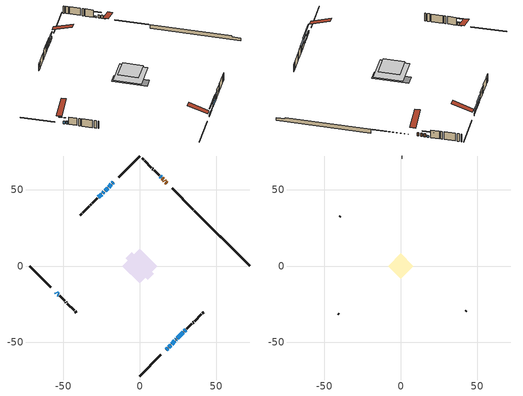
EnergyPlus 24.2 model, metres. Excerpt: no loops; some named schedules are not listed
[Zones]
conditioned space
 floor outside (Floor1 construction): -1.97,0 0,1.97 1.97,0 0,-1.97 z0.58
 floor outside (Floor2 construction): -0.68,0 0,0.68 0.68,0 0,-0.68 z0.58
 floor adiabatic (AdiabaticFloorConstruction): -11.35,0 0,11.35 11.35,0 0,-11.35 z3.02
 floor foundation (Slab1 construction): -9.07,5.14 -5.14,9.07 9.07,-5.14 5.14,-9.07 z-1.8
 wall outside (RimJoist1 construction): 0,-72.03 13.82,-58.21 / -72.03,0 -58.21,-13.82 / 0,72.03 -13.82,58.21 / 35.09,36.94 21.27,50.76 z0.58:0.88
 wall outside (AdiabaticWallConstruction 1): 17.82,54.21 17.15,54.88 / 16.49,55.53 15.91,56.12 / 15.25,56.77 14.64,57.39 z0.58:2.61
 wall outside (AdiabaticWallConstruction): -17.27,54.76 -17.87,54.16 / 23.73,-48.29 24.05,-47.97 z0.58:1.8; 13.98,58.04 13.32,58.71 / 17.27,-54.76 18.23,-53.8 / 18.88,-53.15 20.21,-51.82 z0.58:1.65; -18.52,53.51 -20.34,51.69 z0.58:1.62; -20.99,51.03 -22.75,49.27 z0.58:1.75; 20.87,-51.16 23.08,-48.95 z0.58:1.19; -23.41,48.62 -24.34,47.68 / 24.71,-47.32 28.52,-43.51 / -54.76,-17.27 -54.29,-17.74 / -53.63,-18.4 -53.16,-18.86 z0.58:2.28; 29.17,-42.86 30.18,-41.85 z0.58:1.9; -25,47.03 -27.16,44.87 z0.58:2.21
 wall outside (Wall1 construction): 30.84,-41.19 34.08,-37.95 / -52.51,-19.52 -49.27,-22.76 / -27.81,44.22 -31.05,40.97 / 12.66,59.36 9.42,62.61 z0.58:5.46
 wall outside (Wall2 construction): 34.73,-37.29 35.31,-36.72 / -48.61,-23.42 -48.03,-23.99 / -31.71,40.32 -32.29,39.74 / 8.76,63.26 8.19,63.84 z0.58:5.46
 wall outside (Wall3 construction): 35.97,-36.06 40.32,-31.7 / -47.38,-24.65 -43.02,-29.01 / -32.94,39.09 -37.3,34.73 / 7.53,64.5 3.18,68.85 z0.58:5.46
 wall outside (Wall4 construction): 40.98,-31.05 41.9,-30.12 / -42.36,-29.67 -41.44,-30.59 / -37.96,34.07 -38.88,33.15 / 2.52,69.51 1.59,70.43 z0.58:5.46
 wall foundation (FoundationWall1 construction): 35.75,36.28,-1.8 35.75,36.28,0.58 68.4,3.63,0.58 68.4,3.63,-0.14 72.03,0,-0.14 72.03,0,-1.8
 window (WindowConstruction 11): -17.27,54.76 -17.87,54.16 z0.58:1.8
 window (WindowConstruction 6): 13.98,58.04 13.32,58.71 z0.58:1.65
 window (WindowConstruction 7): -18.52,53.51 -20.34,51.69 z0.58:1.62
 window (WindowConstruction 8): -20.99,51.03 -22.75,49.27 z0.58:1.75
 window (WindowConstruction 9): 17.27,-54.76 18.22,-53.8 z0.58:1.65
 window (WindowConstruction 10): 18.88,-53.15 20.21,-51.82 z0.58:1.65
 window (WindowConstruction 13): 20.87,-51.16 23.08,-48.95 z0.58:1.19
 window (WindowConstruction 12): 23.73,-48.29 24.05,-47.97 z0.58:1.8
 window (WindowConstruction): -23.41,48.62 -24.34,47.68 z0.58:2.28
 window (WindowConstruction 1): 24.71,-47.32 28.52,-43.51 z0.58:2.28
 window (WindowConstruction 2): 29.17,-42.86 30.18,-41.85 z0.58:1.9
 window (WindowConstruction 3): -54.76,-17.27 -54.29,-17.74 z0.58:2.28
 window (WindowConstruction 4): -53.63,-18.4 -53.16,-18.86 z0.58:2.28
 window (WindowConstruction 5): -25,47.03 -27.16,44.87 z0.58:2.2
 door (Door): 17.82,54.21 17.15,54.88 z0.58:2.61
 door (Door 1): 16.49,55.53 15.91,56.12 z0.58:2.61
 door (Door 2): 15.25,56.77 14.64,57.39 z0.58:2.61
 ceiling adiabatic (AdiabaticFloorConstruction): 0,-11.35 11.35,0 0,11.35 -11.35,0 z3.02
attic - vented
 floor to conditioned space (Floor3 construction Reversed): -8.32,0 0,8.32 8.32,0 0,-8.32 z5.46
 wall outside (Wall5 construction): 42.56,-29.47 42.84,-29.19 / -40.78,-31.25 -40.5,-31.53 / -39.54,32.49 -39.82,32.21 / 0.94,71.09 0.66,71.37 z0.58:5.46
 roof outside (Roof1 construction): 16.61,-55.41,5.46 8.51,-47.31,9.28 6.37,-49.44,9.28 14.48,-57.55,5.46; -55.41,-16.61,5.46 -47.31,-8.51,9.28 -49.44,-6.37,9.28 -57.55,-14.48,5.46; -16.61,55.41,5.46 -8.51,47.31,9.28 -6.37,49.44,9.28 -14.48,57.55,5.46; 18.47,53.55,5.46 10.37,45.45,9.28 12.5,43.31,9.28 20.61,51.42,5.46
shading: 11.45,60.57 15.85,56.18 16.14,56.47 11.74,60.87 z4.29; -22.2,49.82 -16.66,55.37 -16.95,55.66 -22.49,50.12 z4.26; -22.9,49.13 -20.85,51.18 -21.14,51.47 -23.19,49.42 z1.95; 18.37,-53.66 17.13,-54.9 17.42,-55.19 18.66,-53.95 z1.85; 20.35,-51.68 18.74,-53.29 19.03,-53.58 20.64,-51.97 z1.85; 26.67,-45.36 17.27,-54.75 17.56,-55.05 26.96,-45.65 z6.27; -26.21,45.82 -21.54,50.48 -21.83,50.78 -26.5,46.11 z4.92; 30.38,-41.65 22.84,-49.18 23.13,-49.48 30.67,-41.94 z4.92; 32.05,-39.98 27.31,-44.72 27.6,-45.01 32.34,-40.27 z4.54; -52.42,-19.61 -56.62,-15.41 -56.91,-15.7 -52.71,-19.9 z4.92; -53.02,-19.01 -53.77,-18.25 -54.06,-18.55 -53.31,-19.3 z2.48; -29.02,43.01 -23.13,48.89 -23.42,49.18 -29.31,43.3 z4.84
[Building]
Building 1: Terrain=Suburbs
[Site:Location]
Toronto City Centre_ON: Latitude {deg}=43.63; Longitude {deg}=-79.39; Time Zone {hr}=-5; Elevation {m}=77; Keep Site Location Information=Yes
[Site:GroundTemperature:Shallow]
5.01852, 3.26908, 3.12898, 3.95918, 7.29196, 10.6092, 13.4851, 15.3069, 15.4617, 13.9799, 11.1774, 7.9619
[Site:WaterMainsTemperature]
Calculation Method=Schedule; Temperature Schedule=mains temperature schedule
[Material] Roughness=Rough; Thermal Absorptance=0.9
Name | Thickness {m} | Conductivity {W/m-K} | Density {kg/m3} | Specific Heat {J/kg-K} | Solar Absorptance | Visible Absorptance
asphalt or fiberglass shingles | 0.00635 | 0.162714 | 1121.4 | 1465.45 | 0.4 | 0.4
ceiling loosefill ins | 0.338667 | 0.0480833 | 16.02 | 1046.75 | 0.7 | 0.7
ceiling stud and cavity | 0.1397 | 0.0981895 | 65.682 | 1177.47 | 0.7 | 0.7
concrete 4.0 in. | 0.1016 | 1.803125 | 2242.8 | 837.4 | 0.7 | 0.7
concrete 8.0 in. | 0.2032 | 1.803125 | 2242.8 | 837.4 | 0.7 | 0.7
door material | 0.04445 | 0.327969 | 512.64 | 1214.23 | 0.7 | 0.7
door material 1 | 0.04445 | 0.053851 | 512.64 | 1214.23 | 0.7 | 0.7
door material 2 | 0.04445 | 0.20624 | 512.64 | 1214.23 | 0.7 | 0.7
exterior vertical ins | 0.098098 | 0.029427 | 32.04 | 1214.23 | 0.7 | 0.7
floor covering | 0.0127 | 0.0433444 | 54.468 | 1339.84 | 0.6 | 0.6
floor rigid ins | 0.155448 | 0.029427 | 32.04 | 1214.23 | 0.7 | 0.7
floor rigid ins 1 | 0.051816 | 0.029427 | 32.04 | 1214.23 | 0.7 | 0.7
floor rigid ins 2; wall rigid ins | 0.512978 | 0.029427 | 32.04 | 1214.23 | 0.7 | 0.7
floor stud and cavity | 0.1397 | 0.366969 | 92.3553 | 1139.71 | 0.7 | 0.7
floor stud and cavity 1 | 0.1397 | 0.851289 | 92.3553 | 1139.71 | 0.7 | 0.7
floor stud and cavity 2 | 0.1397 | 1.75129 | 37.0049 | 1207.88 | 0.7 | 0.7
furniture material conditioned space 1 | 0.1524 | 0.115458 | 640.8 | 1214.23 | 0.6 | 0.6
gypsum board | 0.0127 | 0.160291 | 801 | 837.4 | 0.6 | 0.6
gypsum board 1 | 0.0127 | 0.160291 | 801 | 837.4 | 0.7 | 0.7
osb sheathing 0.5 in. | 0.0127 | 0.115458 | 512.64 | 1214.23 | 0.7 | 0.7
osb sheathing 0.75 in. | 0.01905 | 0.115458 | 512.64 | 1214.23 | 0.7 | 0.7
osb sheathing 2.0 in. | 0.0508 | 0.115458 | 512.64 | 1214.23 | 0.7 | 0.7
rim joist rigid ins | 0.103632 | 0.029427 | 32.04 | 1214.23 | 0.7 | 0.7
rim joist stud and cavity | 0.0508 | 0.0504741 | 125.044 | 1163.47 | 0.6 | 0.6
wall stud and cavity | 0.1397 | 0.0817921 | 139.0536 | 1170.24 | 0.7 | 0.7
wall stud and cavity 1 | 0.1397 | 0.0904657 | 139.0536 | 1170.24 | 0.7 | 0.7
wall stud and cavity 2 | 0.1397 | 0.0949025 | 139.0536 | 1170.24 | 0.7 | 0.7
wall stud and cavity 3 | 0.1397 | 0.107505 | 139.0536 | 1170.24 | 0.7 | 0.7
wall stud and cavity 4 | 0.0889 | 6.1454 | 50.32683 | 1063.81 | 0.6 | 0.6
wall stud and cavity 5 | 0.0889 | 0.380278 | 52.3479 | 1209.89 | 0.7 | 0.7
wall stud and cavity 6 | 0.0889 | 0.391764 | 83.0341 | 1211.67 | 0.7 | 0.7
wood siding | 0.0254 | 0.102417 | 544.68 | 1172.36 | 0.4 | 0.4
wood siding 1 | 0.00254 | 0.102417 | 544.68 | 1172.36 | 0.4 | 0.4
wood siding 2; wood siding 3; wood siding 4 | 0.0254 | 0.102417 | 544.68 | 1172.36 | 0.7 | 0.7
[WindowMaterial:SimpleGlazingSystem]
Name | U-Factor {W/m2-K} | Solar Heat Gain Coefficient
WindowMaterial | 2.40236 | 0.64
WindowMaterial 1 | 2.041241 | 0.66
WindowMaterial 10 | 2.98152 | 0.6
WindowMaterial 11 | 2.53579 | 0.45
WindowMaterial 2 | 2.41712 | 0.63
WindowMaterial 3 | 2.58292 | 0.52
WindowMaterial 4 | 2.35183 | 0.66
WindowMaterial 5 | 2.44381 | 0.49
WindowMaterial 6 | 2.464252 | 0.59
WindowMaterial 7 | 2.5074 | 0.56
WindowMaterial 8 | 2.35978 | 0.53
WindowMaterial 9 | 2.94007 | 0.65
[Construction]
AdiabaticFloorConstruction: floor stud and cavity 2, floor rigid ins 2, osb sheathing 0.75 in., floor covering
AdiabaticWallConstruction: wood siding 3, wall rigid ins, wall stud and cavity 5, gypsum board
AdiabaticWallConstruction 1: wood siding 4, wall rigid ins, wall stud and cavity 5, gypsum board
Door: door material
Door 1: door material 1
Door 2: door material 2
Floor1 construction: floor stud and cavity, floor rigid ins, osb sheathing 0.75 in., floor covering
Floor2 construction: floor stud and cavity 1, floor rigid ins 1, osb sheathing 0.75 in., floor covering
Floor3 construction Reversed: gypsum board, ceiling stud and cavity, ceiling loosefill ins
FoundationWall1 construction: concrete 8.0 in., gypsum board 1
furniture construction conditioned space 1: furniture material conditioned space 1
PartitionWallConstruction: gypsum board, wall stud and cavity 6, gypsum board
RimJoist1 construction: wood siding 2, rim joist rigid ins, osb sheathing 2.0 in., rim joist stud and cavity
Roof1 construction: asphalt or fiberglass shingles
Slab1 construction: concrete 4.0 in.
Wall1 construction: wood siding, osb sheathing 0.5 in., wall stud and cavity, gypsum board
Wall2 construction: wood siding, osb sheathing 0.5 in., wall stud and cavity 1, gypsum board
Wall3 construction: wood siding, osb sheathing 0.5 in., wall stud and cavity 2, gypsum board
Wall4 construction: wood siding, osb sheathing 0.5 in., wall stud and cavity 3, gypsum board
Wall5 construction: wood siding 1, wall stud and cavity 4
WindowConstruction: WindowMaterial
WindowConstruction 1: WindowMaterial 1
WindowConstruction 10; WindowConstruction 6: WindowMaterial 5
WindowConstruction 11: WindowMaterial 9
WindowConstruction 12: WindowMaterial 10
WindowConstruction 13: WindowMaterial 11
WindowConstruction 2: WindowMaterial 2
WindowConstruction 3; WindowConstruction 4: WindowMaterial 3
WindowConstruction 5: WindowMaterial 4
WindowConstruction 7: WindowMaterial 6
WindowConstruction 8: WindowMaterial 7
WindowConstruction 9: WindowMaterial 8
[Zone] Multiplier=1; Part of Total Floor Area=Yes
Name | Volume {m3}
attic - vented | 85.9432
conditioned space | 947.1
[Space]
Name | Zone | Volume {m3}
attic - vented 1 | attic - vented | 85.9432
conditioned space 1 | conditioned space | 947.1
[ZoneInfiltration:EffectiveLeakageArea]
infil attic - vented 1: Zone or Space=attic - vented 1; Schedule=Always On Discrete; Effective Air Leakage Area {cm2}=5833.26; Stack Coefficient=0.00060486; Wind Coefficient=1.66168e-05
[ZoneMixing]
whole house fan mix: Zone or Space=attic - vented; Schedule=Always On Continuous; Design Flow Rate Calculation Method=Flow/Zone; Design Flow Rate {m3/s}=0; Source Zone or Space=conditioned space
[SurfaceProperty:ExposedFoundationPerimeter]
Slab1: Exposed Perimeter Calculation Method=TotalExposedPerimeter; Total Exposed Perimeter {m}=51.309
[InternalMass] Zone or ZoneList=conditioned space; Space or SpaceList=conditioned space 1
Name | Construction | Surface Area {m2}
furniture mass conditioned space 1 | furniture construction conditioned space 1 | 151.248
partition wall mass | PartitionWallConstruction | 378.12
[Lights]
interior lighting: Zone or ZoneList or Space or SpaceList=conditioned space 1; Schedule=interior lighting schedule; Design Level Calculation Method=LightingLevel; Lighting Level {W}=343.2; Return Air Fraction=0; Fraction Radiant=0.6; Fraction Visible=0.2; Fraction Replaceable=1
[People]
occupants: Zone or ZoneList or Space or SpaceList=conditioned space 1; Number of People Schedule=occupants schedule; Number of People Calculation Method=People; Number of People=3; Fraction Radiant=0.314171; Sensible Heat Fraction=0.56303; Activity Level Schedule=occupants activity schedule; Carbon Dioxide Generation Rate {m3/s-W}=0; Enable ASHRAE 55 Comfort Warnings=No; Mean Radiant Temperature Calculation Type=EnclosureAveraged
[ElectricEquipment] Zone or ZoneList or Space or SpaceList=conditioned space 1; Design Level Calculation Method=EquipmentLevel
Name | Schedule | Design Level {W} | Fraction Latent | Fraction Radiant | Fraction Lost
clothes dryer | clothes dryer schedule | 140.772 | 0.015 | 0.081 | 0.85
clothes washer | clothes washer schedule | 32.1985 | 0.03 | 0.162 | 0.7
cooking range | cooking range schedule | 215.147 | 0.08 | 0.432 | 0.2
dishwasher | dishwasher schedule | 66.8632 | 0.3 | 0.18 | 0.4
fridge | fridge schedule | 72.9452 | 0 | 0.6 | 0
mech vent bath fan 0 | mech vent bath fan 0 schedule | 50.2 | 0 | 0 | 1
mech vent house fan | mech vent house fan schedule | 0 | 0 | 0 | 1
mech vent house fan cfis | mech vent house fan cfis schedule | 0 | 0 | 0 | 0
mech vent range fan 0 | mech vent range fan 0 schedule | 57 | 0 | 0 | 1
misc plug loads | misc plug loads schedule | 494.7 | 0.045 | 0.513 | 0.1
whole house fan | Always On Discrete | 0 | 0 | 0 | 1
[OtherEquipment] Zone or ZoneList or Space or SpaceList=conditioned space 1; Design Level Calculation Method=EquipmentLevel
Name | Fuel Type | Schedule | Design Level {W} | Fraction Latent | Fraction Radiant | Fraction Lost
clothes dryer 1 | Electricity | clothes dryer schedule | 0 | 0.015 | 0.081 | 0.85
cooking range 1 | Electricity | cooking range schedule | 0 | 0.08 | 0.432 | 0.2
general water use latent | None | general water use schedule | 62.594 | 1 | 0 | 0
general water use sensible | None | general water use schedule | -61.6891 | 0 | 0.6 | 0
mech vent house fan latent load | None | Always On Discrete | 0 | 1 | 0 | 0
mech vent house fan sensible load | None | Always On Discrete | 0 | 0 | 0 | 0
water heater energy adjustment1 | Electricity | Always On Discrete | 0.01 | 0 | 0 | 1
[ZoneInfiltration:DesignFlowRate] Zone or ZoneList or Space or SpaceList=conditioned space 1; Schedule=Always On Discrete; Design Flow Rate Calculation Method=Flow/Zone; Design Flow Rate {m3/s}=0
infil flow; natural vent flow; whole house fan flow
[Foundation:Kiva]
Foundation Kiva 1: Initial Indoor Air Temperature {C}=18; Wall Height Above Grade {m}=0.580004; Wall Depth Below Slab {m}=0.2032; Custom Block Material Name 1=exterior vertical ins; Custom Block Depth 1 {m}=2.38; Custom Block X Position 1 {m}=0.2159; Custom Block Z Position 1 {m}=0
[Foundation:Kiva:Settings]
Soil Conductivity {W/m-K}=0.849921; Soil Density {kg/m3}=1842.3; Soil Specific Heat {J/kg-K}=418.7; Ground Solar Absorptivity=0.9; Ground Thermal Absorptivity=0.9; Ground Surface Roughness {m}=0.03; Far-Field Width {m}=40; Deep-Ground Boundary Condition=ZeroFlux; Deep-Ground Depth {m}=40; Minimum Cell Dimension {m}=0.2; Maximum Cell Growth Coefficient=3; Simulation Timestep=Timestep
[Exterior:Lights]
exterior lighting: Schedule=exterior lighting schedule; Design Level {W}=75.6
[Schedule:Constant]
Name | Hourly Value
Always On Continuous; mech vent house fan schedule; mech vent house fan cfis schedule; Always On Discrete | 1
occupants activity schedule | 117.228
fridge schedule | 0
[Schedule:Week:Daily]
interior lighting schedule Week Rule - Jan1-Jan27: interior lighting schedule day, interior lighting schedule day, interior lighting schedule day, interior lighting schedule day, interior lighting schedule day, interior lighting schedule day, interior lighting schedule day, interior lighting schedule default day, interior lighting schedule default day, interior lighting schedule default day, interior lighting schedule default day, interior lighting schedule default day
interior lighting schedule Week Rule - Jan28-Feb3: interior lighting schedule day, interior lighting schedule day, interior lighting schedule day, interior lighting schedule day, interior lighting schedule day 1, interior lighting schedule day 1, interior lighting schedule day 1, interior lighting schedule default day, interior lighting schedule default day, interior lighting schedule default day, interior lighting schedule default day, interior lighting schedule default day
interior lighting schedule Week Rule - Feb4-Feb24: interior lighting schedule day 1, interior lighting schedule day 1, interior lighting schedule day 1, interior lighting schedule day 1, interior lighting schedule day 1, interior lighting schedule day 1, interior lighting schedule day 1, interior lighting schedule default day, interior lighting schedule default day, interior lighting schedule default day, interior lighting schedule default day, interior lighting schedule default day
interior lighting schedule Week Rule - Feb25-Mar3: interior lighting schedule day 1, interior lighting schedule day 1, interior lighting schedule day 1, interior lighting schedule day 1, interior lighting schedule day 2, interior lighting schedule day 2, interior lighting schedule day 2, interior lighting schedule default day, interior lighting schedule default day, interior lighting schedule default day, interior lighting schedule default day, interior lighting schedule default day
interior lighting schedule Week Rule - Mar4-Mar31: interior lighting schedule day 2, interior lighting schedule day 2, interior lighting schedule day 2, interior lighting schedule day 2, interior lighting schedule day 2, interior lighting schedule day 2, interior lighting schedule day 2, interior lighting schedule default day, interior lighting schedule default day, interior lighting schedule default day, interior lighting schedule default day, interior lighting schedule default day
interior lighting schedule Week Rule - Apr1-Apr28: interior lighting schedule day 3, interior lighting schedule day 3, interior lighting schedule day 3, interior lighting schedule day 3, interior lighting schedule day 3, interior lighting schedule day 3, interior lighting schedule day 3, interior lighting schedule default day, interior lighting schedule default day, interior lighting schedule default day, interior lighting schedule default day, interior lighting schedule default day
interior lighting schedule Week Rule - Apr29-May5: interior lighting schedule day 3, interior lighting schedule day 3, interior lighting schedule day 4, interior lighting schedule day 4, interior lighting schedule day 4, interior lighting schedule day 4, interior lighting schedule day 4, interior lighting schedule default day, interior lighting schedule default day, interior lighting schedule default day, interior lighting schedule default day, interior lighting schedule default day
interior lighting schedule Week Rule - May6-May26: interior lighting schedule day 4, interior lighting schedule day 4, interior lighting schedule day 4, interior lighting schedule day 4, interior lighting schedule day 4, interior lighting schedule day 4, interior lighting schedule day 4, interior lighting schedule default day, interior lighting schedule default day, interior lighting schedule default day, interior lighting schedule default day, interior lighting schedule default day
interior lighting schedule Week Rule - May27-Jun2: interior lighting schedule day 4, interior lighting schedule day 4, interior lighting schedule day 4, interior lighting schedule day 4, interior lighting schedule day 4, interior lighting schedule day 5, interior lighting schedule day 5, interior lighting schedule default day, interior lighting schedule default day, interior lighting schedule default day, interior lighting schedule default day, interior lighting schedule default day
interior lighting schedule Week Rule - Jun3-Jun30: interior lighting schedule day 5, interior lighting schedule day 5, interior lighting schedule day 5, interior lighting schedule day 5, interior lighting schedule day 5, interior lighting schedule day 5, interior lighting schedule day 5, interior lighting schedule default day, interior lighting schedule default day, interior lighting schedule default day, interior lighting schedule default day, interior lighting schedule default day
interior lighting schedule Week Rule - Jul1-Jul28: interior lighting schedule day 6, interior lighting schedule day 6, interior lighting schedule day 6, interior lighting schedule day 6, interior lighting schedule day 6, interior lighting schedule day 6, interior lighting schedule day 6, interior lighting schedule default day, interior lighting schedule default day, interior lighting schedule default day, interior lighting schedule default day, interior lighting schedule default day
interior lighting schedule Week Rule - Jul29-Aug4: interior lighting schedule day 6, interior lighting schedule day 6, interior lighting schedule day 6, interior lighting schedule day 7, interior lighting schedule day 7, interior lighting schedule day 7, interior lighting schedule day 7, interior lighting schedule default day, interior lighting schedule default day, interior lighting schedule default day, interior lighting schedule default day, interior lighting schedule default day
interior lighting schedule Week Rule - Aug5-Aug25: interior lighting schedule day 7, interior lighting schedule day 7, interior lighting schedule day 7, interior lighting schedule day 7, interior lighting schedule day 7, interior lighting schedule day 7, interior lighting schedule day 7, interior lighting schedule default day, interior lighting schedule default day, interior lighting schedule default day, interior lighting schedule default day, interior lighting schedule default day
interior lighting schedule Week Rule - Aug26-Sep1: interior lighting schedule day 7, interior lighting schedule day 7, interior lighting schedule day 7, interior lighting schedule day 7, interior lighting schedule day 7, interior lighting schedule day 7, interior lighting schedule day 8, interior lighting schedule default day, interior lighting schedule default day, interior lighting schedule default day, interior lighting schedule default day, interior lighting schedule default day
interior lighting schedule Week Rule - Sep2-Sep29: interior lighting schedule day 8, interior lighting schedule day 8, interior lighting schedule day 8, interior lighting schedule day 8, interior lighting schedule day 8, interior lighting schedule day 8, interior lighting schedule day 8, interior lighting schedule default day, interior lighting schedule default day, interior lighting schedule default day, interior lighting schedule default day, interior lighting schedule default day
interior lighting schedule Week Rule - Sep30-Oct6: interior lighting schedule day 8, interior lighting schedule day 9, interior lighting schedule day 9, interior lighting schedule day 9, interior lighting schedule day 9, interior lighting schedule day 9, interior lighting schedule day 9, interior lighting schedule default day, interior lighting schedule default day, interior lighting schedule default day, interior lighting schedule default day, interior lighting schedule default day
interior lighting schedule Week Rule - Oct7-Oct27: interior lighting schedule day 9, interior lighting schedule day 9, interior lighting schedule day 9, interior lighting schedule day 9, interior lighting schedule day 9, interior lighting schedule day 9, interior lighting schedule day 9, interior lighting schedule default day, interior lighting schedule default day, interior lighting schedule default day, interior lighting schedule default day, interior lighting schedule default day
interior lighting schedule Week Rule - Oct28-Nov3: interior lighting schedule day 9, interior lighting schedule day 9, interior lighting schedule day 9, interior lighting schedule day 9, interior lighting schedule day 10, interior lighting schedule day 10, interior lighting schedule day 10, interior lighting schedule default day, interior lighting schedule default day, interior lighting schedule default day, interior lighting schedule default day, interior lighting schedule default day
interior lighting schedule Week Rule - Nov4-Nov24: interior lighting schedule day 10, interior lighting schedule day 10, interior lighting schedule day 10, interior lighting schedule day 10, interior lighting schedule day 10, interior lighting schedule day 10, interior lighting schedule day 10, interior lighting schedule default day, interior lighting schedule default day, interior lighting schedule default day, interior lighting schedule default day, interior lighting schedule default day
interior lighting schedule Week Rule - Nov25-Dec1: interior lighting schedule day 10, interior lighting schedule day 10, interior lighting schedule day 10, interior lighting schedule day 10, interior lighting schedule day 10, interior lighting schedule day 10, interior lighting schedule day 11, interior lighting schedule default day, interior lighting schedule default day, interior lighting schedule default day, interior lighting schedule default day, interior lighting schedule default day
interior lighting schedule Week Rule - Dec2-Dec31: interior lighting schedule day 11, interior lighting schedule day 11, interior lighting schedule day 11, interior lighting schedule day 11, interior lighting schedule day 11, interior lighting schedule day 11, interior lighting schedule day 11, interior lighting schedule default day, interior lighting schedule default day, interior lighting schedule default day, interior lighting schedule default day, interior lighting schedule default day
occupants schedule Week Rule - Jan1-Dec31: occupants schedule day, occupants schedule day, occupants schedule day, occupants schedule day, occupants schedule day, occupants schedule day, occupants schedule day, occupants schedule default day, occupants schedule default day, occupants schedule default day, occupants schedule default day, occupants schedule default day
clothes dryer schedule Week Rule - Jan1-Dec31: clothes dryer schedule day, clothes dryer schedule day, clothes dryer schedule day, clothes dryer schedule day, clothes dryer schedule day, clothes dryer schedule day, clothes dryer schedule day, clothes dryer schedule default day, clothes dryer schedule default day, clothes dryer schedule default day, clothes dryer schedule default day, clothes dryer schedule default day
clothes washer schedule Week Rule - Jan1-Dec31: clothes washer schedule day, clothes washer schedule day, clothes washer schedule day, clothes washer schedule day, clothes washer schedule day, clothes washer schedule day, clothes washer schedule day, clothes washer schedule default day, clothes washer schedule default day, clothes washer schedule default day, clothes washer schedule default day, clothes washer schedule default day
cooking range schedule Week Rule - Jan1-Dec31: cooking range schedule day, cooking range schedule day, cooking range schedule day, cooking range schedule day, cooking range schedule day, cooking range schedule day, cooking range schedule day, cooking range schedule default day, cooking range schedule default day, cooking range schedule default day, cooking range schedule default day, cooking range schedule default day
dishwasher schedule Week Rule - Jan1-Dec31: dishwasher schedule day, dishwasher schedule day, dishwasher schedule day, dishwasher schedule day, dishwasher schedule day, dishwasher schedule day, dishwasher schedule day, dishwasher schedule default day, dishwasher schedule default day, dishwasher schedule default day, dishwasher schedule default day, dishwasher schedule default day
mech vent bath fan 0 schedule Week Rule - Jan1-Dec31: mech vent bath fan 0 schedule day, mech vent bath fan 0 schedule day, mech vent bath fan 0 schedule day, mech vent bath fan 0 schedule day, mech vent bath fan 0 schedule day, mech vent bath fan 0 schedule day, mech vent bath fan 0 schedule day, mech vent bath fan 0 schedule default day, mech vent bath fan 0 schedule default day, mech vent bath fan 0 schedule default day, mech vent bath fan 0 schedule default day, mech vent bath fan 0 schedule default day
mech vent range fan 0 schedule Week Rule - Jan1-Dec31: mech vent range fan 0 schedule day, mech vent range fan 0 schedule day, mech vent range fan 0 schedule day, mech vent range fan 0 schedule day, mech vent range fan 0 schedule day, mech vent range fan 0 schedule day, mech vent range fan 0 schedule day, mech vent range fan 0 schedule default day, mech vent range fan 0 schedule default day, mech vent range fan 0 schedule default day, mech vent range fan 0 schedule default day, mech vent range fan 0 schedule default day
misc plug loads schedule Week Rule - Jan1-Dec31: misc plug loads schedule day, misc plug loads schedule day, misc plug loads schedule day, misc plug loads schedule day, misc plug loads schedule day, misc plug loads schedule day, misc plug loads schedule day, misc plug loads schedule default day, misc plug loads schedule default day, misc plug loads schedule default day, misc plug loads schedule default day, misc plug loads schedule default day
general water use schedule Week Rule - Jan1-Dec31: general water use schedule day, general water use schedule day, general water use schedule day, general water use schedule day, general water use schedule day, general water use schedule day, general water use schedule day, general water use schedule default day, general water use schedule default day, general water use schedule default day, general water use schedule default day, general water use schedule default day
exterior lighting schedule Week Rule - Jan1-Jan27: exterior lighting schedule day, exterior lighting schedule day, exterior lighting schedule day, exterior lighting schedule day, exterior lighting schedule day, exterior lighting schedule day, exterior lighting schedule day, exterior lighting schedule default day, exterior lighting schedule default day, exterior lighting schedule default day, exterior lighting schedule default day, exterior lighting schedule default day
exterior lighting schedule Week Rule - Jan28-Feb3: exterior lighting schedule day, exterior lighting schedule day, exterior lighting schedule day, exterior lighting schedule day, exterior lighting schedule day 1, exterior lighting schedule day 1, exterior lighting schedule day 1, exterior lighting schedule default day, exterior lighting schedule default day, exterior lighting schedule default day, exterior lighting schedule default day, exterior lighting schedule default day
exterior lighting schedule Week Rule - Feb4-Feb24: exterior lighting schedule day 1, exterior lighting schedule day 1, exterior lighting schedule day 1, exterior lighting schedule day 1, exterior lighting schedule day 1, exterior lighting schedule day 1, exterior lighting schedule day 1, exterior lighting schedule default day, exterior lighting schedule default day, exterior lighting schedule default day, exterior lighting schedule default day, exterior lighting schedule default day
exterior lighting schedule Week Rule - Feb25-Mar3: exterior lighting schedule day 1, exterior lighting schedule day 1, exterior lighting schedule day 1, exterior lighting schedule day 1, exterior lighting schedule day 2, exterior lighting schedule day 2, exterior lighting schedule day 2, exterior lighting schedule default day, exterior lighting schedule default day, exterior lighting schedule default day, exterior lighting schedule default day, exterior lighting schedule default day
exterior lighting schedule Week Rule - Mar4-Mar31: exterior lighting schedule day 2, exterior lighting schedule day 2, exterior lighting schedule day 2, exterior lighting schedule day 2, exterior lighting schedule day 2, exterior lighting schedule day 2, exterior lighting schedule day 2, exterior lighting schedule default day, exterior lighting schedule default day, exterior lighting schedule default day, exterior lighting schedule default day, exterior lighting schedule default day
exterior lighting schedule Week Rule - Apr1-Apr28: exterior lighting schedule day 3, exterior lighting schedule day 3, exterior lighting schedule day 3, exterior lighting schedule day 3, exterior lighting schedule day 3, exterior lighting schedule day 3, exterior lighting schedule day 3, exterior lighting schedule default day, exterior lighting schedule default day, exterior lighting schedule default day, exterior lighting schedule default day, exterior lighting schedule default day
exterior lighting schedule Week Rule - Apr29-May5: exterior lighting schedule day 3, exterior lighting schedule day 3, exterior lighting schedule day 4, exterior lighting schedule day 4, exterior lighting schedule day 4, exterior lighting schedule day 4, exterior lighting schedule day 4, exterior lighting schedule default day, exterior lighting schedule default day, exterior lighting schedule default day, exterior lighting schedule default day, exterior lighting schedule default day
exterior lighting schedule Week Rule - May6-May26: exterior lighting schedule day 4, exterior lighting schedule day 4, exterior lighting schedule day 4, exterior lighting schedule day 4, exterior lighting schedule day 4, exterior lighting schedule day 4, exterior lighting schedule day 4, exterior lighting schedule default day, exterior lighting schedule default day, exterior lighting schedule default day, exterior lighting schedule default day, exterior lighting schedule default day
exterior lighting schedule Week Rule - May27-Jun2: exterior lighting schedule day 4, exterior lighting schedule day 4, exterior lighting schedule day 4, exterior lighting schedule day 4, exterior lighting schedule day 4, exterior lighting schedule day 5, exterior lighting schedule day 5, exterior lighting schedule default day, exterior lighting schedule default day, exterior lighting schedule default day, exterior lighting schedule default day, exterior lighting schedule default day
exterior lighting schedule Week Rule - Jun3-Jun30: exterior lighting schedule day 5, exterior lighting schedule day 5, exterior lighting schedule day 5, exterior lighting schedule day 5, exterior lighting schedule day 5, exterior lighting schedule day 5, exterior lighting schedule day 5, exterior lighting schedule default day, exterior lighting schedule default day, exterior lighting schedule default day, exterior lighting schedule default day, exterior lighting schedule default day
exterior lighting schedule Week Rule - Jul1-Jul28: exterior lighting schedule day 6, exterior lighting schedule day 6, exterior lighting schedule day 6, exterior lighting schedule day 6, exterior lighting schedule day 6, exterior lighting schedule day 6, exterior lighting schedule day 6, exterior lighting schedule default day, exterior lighting schedule default day, exterior lighting schedule default day, exterior lighting schedule default day, exterior lighting schedule default day
exterior lighting schedule Week Rule - Jul29-Aug4: exterior lighting schedule day 6, exterior lighting schedule day 6, exterior lighting schedule day 6, exterior lighting schedule day 7, exterior lighting schedule day 7, exterior lighting schedule day 7, exterior lighting schedule day 7, exterior lighting schedule default day, exterior lighting schedule default day, exterior lighting schedule default day, exterior lighting schedule default day, exterior lighting schedule default day
exterior lighting schedule Week Rule - Aug5-Aug25: exterior lighting schedule day 7, exterior lighting schedule day 7, exterior lighting schedule day 7, exterior lighting schedule day 7, exterior lighting schedule day 7, exterior lighting schedule day 7, exterior lighting schedule day 7, exterior lighting schedule default day, exterior lighting schedule default day, exterior lighting schedule default day, exterior lighting schedule default day, exterior lighting schedule default day
[Schedule:Year]
interior lighting schedule: interior lighting schedule Week Rule - Jan1-Jan27, 1, 1, 1, 27, interior lighting schedule Week Rule - Jan28-Feb3, 1, 28, 2, 3, interior lighting schedule Week Rule - Feb4-Feb24, 2, 4, 2, 24, interior lighting schedule Week Rule - Feb25-Mar3, 2, 25, 3, 3, interior lighting schedule Week Rule - Mar4-Mar31, 3, 4, 3, 31, interior lighting schedule Week Rule - Apr1-Apr28, 4, 1, 4, 28, interior lighting schedule Week Rule - Apr29-May5, 4, 29, 5, 5, interior lighting schedule Week Rule - May6-May26, 5, 6, 5, 26, interior lighting schedule Week Rule - May27-Jun2, 5, 27, 6, 2, interior lighting schedule Week Rule - Jun3-Jun30, 6, 3, 6, 30, interior lighting schedule Week Rule - Jul1-Jul28, 7, 1, 7, 28, interior lighting schedule Week Rule - Jul29-Aug4, 7, 29, 8, 4, interior lighting schedule Week Rule - Aug5-Aug25, 8, 5, 8, 25, interior lighting schedule Week Rule - Aug26-Sep1, 8, 26, 9, 1, interior lighting schedule Week Rule - Sep2-Sep29, 9, 2, 9, 29, interior lighting schedule Week Rule - Sep30-Oct6, 9, 30, 10, 6, interior lighting schedule Week Rule - Oct7-Oct27, 10, 7, 10, 27, interior lighting schedule Week Rule - Oct28-Nov3, 10, 28, 11, 3, interior lighting schedule Week Rule - Nov4-Nov24, 11, 4, 11, 24, interior lighting schedule Week Rule - Nov25-Dec1, 11, 25, 12, 1, interior lighting schedule Week Rule - Dec2-Dec31, 12, 2, 12, 31
occupants schedule: occupants schedule Week Rule - Jan1-Dec31, 1, 1, 12, 31
clothes dryer schedule: clothes dryer schedule Week Rule - Jan1-Dec31, 1, 1, 12, 31
clothes washer schedule: clothes washer schedule Week Rule - Jan1-Dec31, 1, 1, 12, 31
cooking range schedule: cooking range schedule Week Rule - Jan1-Dec31, 1, 1, 12, 31
dishwasher schedule: dishwasher schedule Week Rule - Jan1-Dec31, 1, 1, 12, 31
mech vent bath fan 0 schedule: mech vent bath fan 0 schedule Week Rule - Jan1-Dec31, 1, 1, 12, 31
mech vent range fan 0 schedule: mech vent range fan 0 schedule Week Rule - Jan1-Dec31, 1, 1, 12, 31
misc plug loads schedule: misc plug loads schedule Week Rule - Jan1-Dec31, 1, 1, 12, 31
general water use schedule: general water use schedule Week Rule - Jan1-Dec31, 1, 1, 12, 31
exterior lighting schedule: exterior lighting schedule Week Rule - Jan1-Jan27, 1, 1, 1, 27, exterior lighting schedule Week Rule - Jan28-Feb3, 1, 28, 2, 3, exterior lighting schedule Week Rule - Feb4-Feb24, 2, 4, 2, 24, exterior lighting schedule Week Rule - Feb25-Mar3, 2, 25, 3, 3, exterior lighting schedule Week Rule - Mar4-Mar31, 3, 4, 3, 31, exterior lighting schedule Week Rule - Apr1-Apr28, 4, 1, 4, 28, exterior lighting schedule Week Rule - Apr29-May5, 4, 29, 5, 5, exterior lighting schedule Week Rule - May6-May26, 5, 6, 5, 26, exterior lighting schedule Week Rule - May27-Jun2, 5, 27, 6, 2, exterior lighting schedule Week Rule - Jun3-Jun30, 6, 3, 6, 30, exterior lighting schedule Week Rule - Jul1-Jul28, 7, 1, 7, 28, exterior lighting schedule Week Rule - Jul29-Aug4, 7, 29, 8, 4, exterior lighting schedule Week Rule - Aug5-Aug25, 8, 5, 8, 25, exterior lighting schedule Week Rule - Aug26-Sep1, 8, 26, 9, 1, exterior lighting schedule Week Rule - Sep2-Sep29, 9, 2, 9, 29, exterior lighting schedule Week Rule - Sep30-Oct6, 9, 30, 10, 6, exterior lighting schedule Week Rule - Oct7-Oct27, 10, 7, 10, 27, exterior lighting schedule Week Rule - Oct28-Nov3, 10, 28, 11, 3, exterior lighting schedule Week Rule - Nov4-Nov24, 11, 4, 11, 24, exterior lighting schedule Week Rule - Nov25-Dec1, 11, 25, 12, 1, exterior lighting schedule Week Rule - Dec2-Dec31, 12, 2, 12, 31
[Schedule:Compact]
mains temperature schedule: Through: 01/01, For: AllDays, Until: 24:00, 8.80333, Through: 01/02, For: AllDays, Until: 24:00, 8.74333, Through: 01/03, For: AllDays, Until: 24:00, 8.68389, Through: 01/04, For: AllDays, Until: 24:00, 8.62611, Through: 01/05, For: AllDays, Until: 24:00, 8.56944, Through: 01/06, For: AllDays, Until: 24:00, 8.51389, Through: 01/07, For: AllDays, Until: 24:00, 8.45944, Through: 01/08, For: AllDays, Until: 24:00, 8.40611, Through: 01/09, For: AllDays, Until: 24:00, 8.35389, Through: 01/10, For: AllDays, Until: 24:00, 8.30278, Through: 01/11, For: AllDays, Until: 24:00, 8.25333, Through: 01/12, For: AllDays, Until: 24:00, 8.205, Through: 01/13, For: AllDays, Until: 24:00, 8.15778, Through: 01/14, For: AllDays, Until: 24:00, 8.11222, Through: 01/15, For: AllDays, Until: 24:00, 8.06778, Through: 01/16, For: AllDays, Until: 24:00, 8.02444, Through: 01/17, For: AllDays, Until: 24:00, 7.98222, Through: 01/18, For: AllDays, Until: 24:00, 7.94167, Through: 01/19, For: AllDays, Until: 24:00, 7.90222, Through: 01/20, For: AllDays, Until: 24:00, 7.86444, Through: 01/21, For: AllDays, Until: 24:00, 7.82778, Through: 01/22, For: AllDays, Until: 24:00, 7.79278, Through: 01/23, For: AllDays, Until: 24:00, 7.75889, Through: 01/24, For: AllDays, Until: 24:00, 7.72667, Through: 01/25, For: AllDays, Until: 24:00, 7.69556, Through: 01/26, For: AllDays, Until: 24:00, 7.66611, Through: 01/27, For: AllDays, Until: 24:00, 7.63778, Through: 01/28, For: AllDays, Until: 24:00, 7.61111, Through: 01/29, For: AllDays, Until: 24:00, 7.58556, Through: 01/30, For: AllDays, Until: 24:00, 7.56167, Through: 01/31, For: AllDays, Until: 24:00, 7.53944, Through: 02/01, For: AllDays, Until: 24:00, 7.51833, Through: 02/02, For: AllDays, Until: 24:00, 7.49889, Through: 02/03, For: AllDays, Until: 24:00, 7.48111, Through: 02/04, For: AllDays, Until: 24:00, 7.46444, Through: 02/05, For: AllDays, Until: 24:00, 7.44944, Through: 02/06, For: AllDays, Until: 24:00, 7.43556, Through: 02/07, For: AllDays, Until: 24:00, 7.42333, Through: 02/08, For: AllDays, Until: 24:00, 7.41278, Through: 02/09, For: AllDays, Until: 24:00, 7.40389, Through: 02/10, For: AllDays, Until: 24:00, 7.39611, Through: 02/11, For: AllDays, Until: 24:00, 7.39, Through: 02/12, For: AllDays, Until: 24:00, 7.38556, Through: 02/13, For: AllDays, Until: 24:00, 7.38222, Through: 02/14, For: AllDays, Until: 24:00, 7.38056, Through: 02/15, For: AllDays, Until: 24:00, 7.38056, Through: 02/16, For: AllDays, Until: 24:00, 7.38222, Through: 02/17, For: AllDays, Until: 24:00, 7.385, Through: 02/18, For: AllDays, Until: 24:00, 7.38944, Through: 02/19, For: AllDays, Until: 24:00, 7.395, Through: 02/20, For: AllDays, Until: 24:00, 7.40278, Through: 02/21, For: AllDays, Until: 24:00, 7.41167, Through: 02/22, For: AllDays, Until: 24:00, 7.42222, Through: 02/23, For: AllDays, Until: 24:00, 7.43389, Through: 02/24, For: AllDays, Until: 24:00, 7.44722, Through: 02/25, For: AllDays, Until: 24:00, 7.46222, Through: 02/26, For: AllDays, Until: 24:00, 7.47833, Through: 02/27, For: AllDays, Until: 24:00, 7.49611, Through: 02/28, For: AllDays, Until: 24:00, 7.51556, Through: 03/01, For: AllDays, Until: 24:00, 7.53667, Through: 03/02, For: AllDays, Until: 24:00, 7.55889, Through: 03/03, For: AllDays, Until: 24:00, 7.58222, Through: 03/04, For: AllDays, Until: 24:00, 7.60722, Through: 03/05, For: AllDays, Until: 24:00, 7.63389, Through: 03/06, For: AllDays, Until: 24:00, 7.66222, Through: 03/07, For: AllDays, Until: 24:00, 7.69111, Through: 03/08, For: AllDays, Until: 24:00, 7.72222, Through: 03/09, For: AllDays, Until: 24:00, 7.75444, Through: 03/10, For: AllDays, Until: 24:00, 7.78778, Through: 03/11, For: AllDays, Until: 24:00, 7.82278, Through: 03/12, For: AllDays, Until: 24:00, 7.85944, Through: 03/13, For: AllDays, Until: 24:00, 7.89722, Through: 03/14, For: AllDays, Until: 24:00, 7.93611, Through: 03/15, For: AllDays, Until: 24:00, 7.97667, Through: 03/16, For: AllDays, Until: 24:00, 8.01833, Through: 03/17, For: AllDays, Until: 24:00, 8.06167, Through: 03/18, For: AllDays, Until: 24:00, 8.10611, Through: 03/19, For: AllDays, Until: 24:00, 8.15167, Through: 03/20, For: AllDays, Until: 24:00, 8.19833, Through: 03/21, For: AllDays, Until: 24:00, 8.24667, Through: 03/22, For: AllDays, Until: 24:00, 8.29611, Through: 03/23, For: AllDays, Until: 24:00, 8.34667, Through: 03/24, For: AllDays, Until: 24:00, 8.39889, Through: 03/25, For: AllDays, Until: 24:00, 8.45167, Through: 03/26, For: AllDays, Until: 24:00, 8.50611, Through: 03/27, For: AllDays, Until: 24:00, 8.56167, Through: 03/28, For: AllDays, Until: 24:00, 8.61833, Through: 03/29, For: AllDays, Until: 24:00, 8.67611, Through: 03/30, For: AllDays, Until: 24:00, 8.735, Through: 03/31, For: AllDays, Until: 24:00, 8.795, Through: 04/01, For: AllDays, Until: 24:00, 8.85611, Through: 04/02, For: AllDays, Until: 24:00, 8.91833, Through: 04/03, For: AllDays, Until: 24:00, 8.98167, Through: 04/04, For: AllDays, Until: 24:00, 9.04556, Through: 04/05, For: AllDays, Until: 24:00, 9.11111, Through: 04/06, For: AllDays, Until: 24:00, 9.17722, Through: 04/07, For: AllDays, Until: 24:00, 9.24444, Through: 04/08, For: AllDays, Until: 24:00, 9.31222, Through: 04/09, For: AllDays, Until: 24:00, 9.38167, Through: 04/10, For: AllDays, Until: 24:00, 9.45167, Through: 04/11, For: AllDays, Until: 24:00, 9.52222, Through: 04/12, For: AllDays, Until: 24:00, 9.59444, Through: 04/13, For: AllDays, Until: 24:00, 9.66667, Through: 04/14, For: AllDays, Until: 24:00, 9.74, Through: 04/15, For: AllDays, Until: 24:00, 9.81444, Through: 04/16, For: AllDays, Until: 24:00, 9.88944, Through: 04/17, For: AllDays, Until: 24:00, 9.96556, Through: 04/18, For: AllDays, Until: 24:00, 10.0417, Through: 04/19, For: AllDays, Until: 24:00, 10.1189, Through: 04/20, For: AllDays, Until: 24:00, 10.1972, Through: 04/21, For: AllDays, Until: 24:00, 10.2756, Through: 04/22, For: AllDays, Until: 24:00, 10.355, Through: 04/23, For: AllDays, Until: 24:00, 10.435, Through: 04/24, For: AllDays, Until: 24:00, 10.515, Through: 04/25, For: AllDays, Until: 24:00, 10.5961, Through: 04/26, For: AllDays, Until: 24:00, 10.6778, Through: 04/27, For: AllDays, Until: 24:00, 10.76, Through: 04/28, For: AllDays, Until: 24:00, 10.8428, Through: 04/29, For: AllDays, Until: 24:00, 10.9261, Through: 04/30, For: AllDays, Until: 24:00, 11.0094, Through: 05/01, For: AllDays, Until: 24:00, 11.0933, Through: 05/02, For: AllDays, Until: 24:00, 11.1778, Through: 05/03, For: AllDays, Until: 24:00, 11.2628, Through: 05/04, For: AllDays, Until: 24:00, 11.3478, Through: 05/05, For: AllDays, Until: 24:00, 11.4333, Through: 05/06, For: AllDays, Until: 24:00, 11.5189, Through: 05/07, For: AllDays, Until: 24:00, 11.605, Through: 05/08, For: AllDays, Until: 24:00, 11.6917, Through: 05/09, For: AllDays, Until: 24:00, 11.7778, Through: 05/10, For: AllDays, Until: 24:00, 11.865, Through: 05/11, For: AllDays, Until: 24:00, 11.9517, Through: 05/12, For: AllDays, Until: 24:00, 12.0389, Through: 05/13, For: AllDays, Until: 24:00, 12.1261, Through: 05/14, For: AllDays, Until: 24:00, 12.2133, Through: 05/15, For: AllDays, Until: 24:00, 12.3006, Through: 05/16, For: AllDays, Until: 24:00, 12.3883, Through: 05/17, For: AllDays, Until: 24:00, 12.4756, Through: 05/18, For: AllDays, Until: 24:00, 12.5628, Through: 05/19, For: AllDays, Until: 24:00, 12.6506, Through: 05/20, For: AllDays, Until: 24:00, 12.7378, Through: 05/21, For: AllDays, Until: 24:00, 12.825, Through: 05/22, For: AllDays, Until: 24:00, 12.9122, Through: 05/23, For: AllDays, Until: 24:00, 12.9994, Through: 05/24, For: AllDays, Until: 24:00, 13.0861, Through: 05/25, For: AllDays, Until: 24:00, 13.1728, Through: 05/26, For: AllDays, Until: 24:00, 13.2594, Through: 05/27, For: AllDays, Until: 24:00, 13.3456, Through: 05/28, For: AllDays, Until: 24:00, 13.4317, Through: 05/29, For: AllDays, Until: 24:00, 13.5172, Through: 05/30, For: AllDays, Until: 24:00, 13.6028, Through: 05/31, For: AllDays, Until: 24:00, 13.6878, Through: 06/01, For: AllDays, Until: 24:00, 13.7722, Through: 06/02, For: AllDays, Until: 24:00, 13.8567, Through: 06/03, For: AllDays, Until: 24:00, 13.9406, Through: 06/04, For: AllDays, Until: 24:00, 14.0239, Through: 06/05, For: AllDays, Until: 24:00, 14.1067, Through: 06/06, For: AllDays, Until: 24:00, 14.1894, Through: 06/07, For: AllDays, Until: 24:00, 14.2711, Through: 06/08, For: AllDays, Until: 24:00, 14.3528, Through: 06/09, For: AllDays, Until: 24:00, 14.4339, Through: 06/10, For: AllDays, Until: 24:00, 14.5139, Through: 06/11, For: AllDays, Until: 24:00, 14.5939, Through: 06/12, For: AllDays, Until: 24:00, 14.6728, Through: 06/13, For: AllDays, Until: 24:00, 14.7511, Through: 06/14, For: AllDays, Until: 24:00, 14.8289, Through: 06/15, For: AllDays, Until: 24:00, 14.9061, Through: 06/16, For: AllDays, Until: 24:00, 14.9822, Through: 06/17, For: AllDays, Until: 24:00, 15.0578, Through: 06/18, For: AllDays, Until: 24:00, 15.1328, Through: 06/19, For: AllDays, Until: 24:00, 15.2067, Through: 06/20, For: AllDays, Until: 24:00, 15.28, Through: 06/21, For: AllDays, Until: 24:00, 15.3522, Through: 06/22, For: AllDays, Until: 24:00, 15.4239, Through: 06/23, For: AllDays, Until: 24:00, 15.4944, Through: 06/24, For: AllDays, Until: 24:00, 15.5639, Through: 06/25, For: AllDays, Until: 24:00, 15.6328, Through: 06/26, For: AllDays, Until: 24:00, 15.7006, Through: 06/27, For: AllDays, Until: 24:00, 15.7678, Through: 06/28, For: AllDays, Until: 24:00, 15.8333, Through: 06/29, For: AllDays, Until: 24:00, 15.8983, Through: 06/30, For: AllDays, Until: 24:00, 15.9622, Through: 07/01, For: AllDays, Until: 24:00, 16.025, Through: 07/02, For: AllDays, Until: 24:00, 16.0872, Through: 07/03, For: AllDays, Until: 24:00, 16.1478, Through: 07/04, For: AllDays, Until: 24:00, 16.2072, Through: 07/05, For: AllDays, Until: 24:00, 16.2661, Through: 07/06, For: AllDays, Until: 24:00, 16.3233, Through: 07/07, For: AllDays, Until: 24:00, 16.3794, Through: 07/08, For: AllDays, Until: 24:00, 16.435, Through: 07/09, For: AllDays, Until: 24:00, 16.4889, Through: 07/10, For: AllDays, Until: 24:00, 16.5417, Through: 07/11, For: AllDays, Until: 24:00, 16.5928, Through: 07/12, For: AllDays, Until: 24:00, 16.6433, Through: 07/13, For: AllDays, Until: 24:00, 16.6922, Through: 07/14, For: AllDays, Until: 24:00, 16.74, Through: 07/15, For: AllDays, Until: 24:00, 16.7867, Through: 07/16, For: AllDays, Until: 24:00, 16.8322, Through: 07/17, For: AllDays, Until: 24:00, 16.8761, Through: 07/18, For: AllDays, Until: 24:00, 16.9189, Through: 07/19, For: AllDays, Until: 24:00, 16.96, Through: 07/20, For: AllDays, Until: 24:00, 17, Through: 07/21, For: AllDays, Until: 24:00, 17.0389, Through: 07/22, For: AllDays, Until: 24:00, 17.0761, Through: 07/23, For: AllDays, Until: 24:00, 17.1122, Through: 07/24, For: AllDays, Until: 24:00, 17.1467, Through: 07/25, For: AllDays, Until: 24:00, 17.18, Through: 07/26, For: AllDays, Until: 24:00, 17.2117, Through: 07/27, For: AllDays, Until: 24:00, 17.2422, Through: 07/28, For: AllDays, Until: 24:00, 17.2711, Through: 07/29, For: AllDays, Until: 24:00, 17.2983, Through: 07/30, For: AllDays, Until: 24:00, 17.3244, Through: 07/31, For: AllDays, Until: 24:00, 17.3494, Through: 08/01, For: AllDays, Until: 24:00, 17.3728, Through: 08/02, For: AllDays, Until: 24:00, 17.3944, Through: 08/03, For: AllDays, Until: 24:00, 17.4144, Through: 08/04, For: AllDays, Until: 24:00, 17.4333, Through: 08/05, For: AllDays, Until: 24:00, 17.4506, Through: 08/06, For: AllDays, Until: 24:00, 17.4667, Through: 08/07, For: AllDays, Until: 24:00, 17.4811, Through: 08/08, For: AllDays, Until: 24:00, 17.4939, Through: 08/09, For: AllDays, Until: 24:00, 17.5056, Through: 08/10, For: AllDays, Until: 24:00, 17.5156, Through: 08/11, For: AllDays, Until: 24:00, 17.5239, Through: 08/12, For: AllDays, Until: 24:00, 17.5311, Through: 08/13, For: AllDays, Until: 24:00, 17.5361, Through: 08/14, For: AllDays, Until: 24:00, 17.54, Through: 08/15, For: AllDays, Until: 24:00, 17.5428, Through: 08/16, For: AllDays, Until: 24:00, 17.5439, Through: 08/17, For: AllDays, Until: 24:00, 17.5433, Through: 08/18, For: AllDays, Until: 24:00, 17.5411, Through: 08/19, For: AllDays, Until: 24:00, 17.5372, Through: 08/20, For: AllDays, Until: 24:00, 17.5322, Through: 08/21, For: AllDays, Until: 24:00, 17.5256, Through: 08/22, For: AllDays, Until: 24:00, 17.5178, Through: 08/23, For: AllDays, Until: 24:00, 17.5083, Through: 08/24, For: AllDays, Until: 24:00, 17.4972, Through: 08/25, For: AllDays, Until: 24:00, 17.4844, Through: 08/26, For: AllDays, Until: 24:00, 17.4706, Through: 08/27, For: AllDays, Until: 24:00, 17.455, Through: 08/28, For: AllDays, Until: 24:00, 17.4378, Through: 08/29, For: AllDays, Until: 24:00, 17.4194, Through: 08/30, For: AllDays, Until: 24:00, 17.3994, Through: 08/31, For: AllDays, Until: 24:00, 17.3778, Through: 09/01, For: AllDays, Until: 24:00, 17.355, Through: 09/02, For: AllDays, Until: 24:00, 17.3311, Through: 09/03, For: AllDays, Until: 24:00, 17.305, Through: 09/04, For: AllDays, Until: 24:00, 17.2778, Through: 09/05, For: AllDays, Until: 24:00, 17.2494, Through: 09/06, For: AllDays, Until: 24:00, 17.2194, Through: 09/07, For: AllDays, Until: 24:00, 17.1878, Through: 09/08, For: AllDays, Until: 24:00, 17.155, Through: 09/09, For: AllDays, Until: 24:00, 17.1206, Through: 09/10, For: AllDays, Until: 24:00, 17.085, Through: 09/11, For: AllDays, Until: 24:00, 17.0483, Through: 09/12, For: AllDays, Until: 24:00, 17.01, Through: 09/13, For: AllDays, Until: 24:00, 16.97, Through: 09/14, For: AllDays, Until: 24:00, 16.9289, Through: 09/15, For: AllDays, Until: 24:00, 16.8867, Through: 09/16, For: AllDays, Until: 24:00, 16.8428, Through: 09/17, For: AllDays, Until: 24:00, 16.7983, Through: 09/18, For: AllDays, Until: 24:00, 16.7517, Through: 09/19, For: AllDays, Until: 24:00, 16.7044, Through: 09/20, For: AllDays, Until: 24:00, 16.6556, Through: 09/21, For: AllDays, Until: 24:00, 16.6056, Through: 09/22, For: AllDays, Until: 24:00, 16.5544, Through: 09/23, For: AllDays, Until: 24:00, 16.5017, Through: 09/24, For: AllDays, Until: 24:00, 16.4483, Through: 09/25, For: AllDays, Until: 24:00, 16.3933, Through: 09/26, For: AllDays, Until: 24:00, 16.3372, Through: 09/27, For: AllDays, Until: 24:00, 16.2806, Through: 09/28, For: AllDays, Until: 24:00, 16.2222, Through: 09/29, For: AllDays, Until: 24:00, 16.1628, Through: 09/30, For: AllDays, Until: 24:00, 16.1022, Through: 10/01, For: AllDays, Until: 24:00, 16.0406, Through: 10/02, For: AllDays, Until: 24:00, 15.9778, Through: 10/03, For: AllDays, Until: 24:00, 15.9144, Through: 10/04, For: AllDays, Until: 24:00, 15.8494, Through: 10/05, For: AllDays, Until: 24:00, 15.7839, Through: 10/06, For: AllDays, Until: 24:00, 15.7172, Through: 10/07, For: AllDays, Until: 24:00, 15.6494, Through: 10/08, For: AllDays, Until: 24:00, 15.5811, Through: 10/09, For: AllDays, Until: 24:00, 15.5117, Through: 10/10, For: AllDays, Until: 24:00, 15.4411, Through: 10/11, For: AllDays, Until: 24:00, 15.37, Through: 10/12, For: AllDays, Until: 24:00, 15.2978, Through: 10/13, For: AllDays, Until: 24:00, 15.225, Through: 10/14, For: AllDays, Until: 24:00, 15.1511, Through: 10/15, For: AllDays, Until: 24:00, 15.0767, Through: 10/16, For: AllDays, Until: 24:00, 15.0011, Through: 10/17, For: AllDays, Until: 24:00, 14.925, Through: 10/18, For: AllDays, Until: 24:00, 14.8483, Through: 10/19, For: AllDays, Until: 24:00, 14.7706, Through: 10/20, For: AllDays, Until: 24:00, 14.6922, Through: 10/21, For: AllDays, Until: 24:00, 14.6133, Through: 10/22, For: AllDays, Until: 24:00, 14.5339, Through: 10/23, For: AllDays, Until: 24:00, 14.4539, Through: 10/24, For: AllDays, Until: 24:00, 14.3728, Through: 10/25, For: AllDays, Until: 24:00, 14.2917, Through: 10/26, For: AllDays, Until: 24:00, 14.21, Through: 10/27, For: AllDays, Until: 24:00, 14.1272, Through: 10/28, For: AllDays, Until: 24:00, 14.0444, Through: 10/29, For: AllDays, Until: 24:00, 13.9611, Through: 10/30, For: AllDays, Until: 24:00, 13.8772, Through: 10/31, For: AllDays, Until: 24:00, 13.7933, Through: 11/01, For: AllDays, Until: 24:00, 13.7089, Through: 11/02, For: AllDays, Until: 24:00, 13.6239, Through: 11/03, For: AllDays, Until: 24:00, 13.5383, Through: 11/04, For: AllDays, Until: 24:00, 13.4528, Through: 11/05, For: AllDays, Until: 24:00, 13.3667, Through: 11/06, For: AllDays, Until: 24:00, 13.2806, Through: 11/07, For: AllDays, Until: 24:00, 13.1944, Through: 11/08, For: AllDays, Until: 24:00, 13.1078, Through: 11/09, For: AllDays, Until: 24:00, 13.0206, Through: 11/10, For: AllDays, Until: 24:00, 12.9339, Through: 11/11, For: AllDays, Until: 24:00, 12.8467, Through: 11/12, For: AllDays, Until: 24:00, 12.7594, Through: 11/13, For: AllDays, Until: 24:00, 12.6722, Through: 11/14, For: AllDays, Until: 24:00, 12.5844, Through: 11/15, For: AllDays, Until: 24:00, 12.4972, Through: 11/16, For: AllDays, Until: 24:00, 12.41, Through: 11/17, For: AllDays, Until: 24:00, 12.3222, Through: 11/18, For: AllDays, Until: 24:00, 12.235, Through: 11/19, For: AllDays, Until: 24:00, 12.1478, Through: 11/20, For: AllDays, Until: 24:00, 12.0606, Through: 11/21, For: AllDays, Until: 24:00, 11.9733, Through: 11/22, For: AllDays, Until: 24:00, 11.8861, Through: 11/23, For: AllDays, Until: 24:00, 11.7994, Through: 11/24, For: AllDays, Until: 24:00, 11.7128, Through: 11/25, For: AllDays, Until: 24:00, 11.6267, Through: 11/26, For: AllDays, Until: 24:00, 11.5406, Through: 11/27, For: AllDays, Until: 24:00, 11.4544, Through: 11/28, For: AllDays, Until: 24:00, 11.3689, Through: 11/29, For: AllDays, Until: 24:00, 11.2839, Through: 11/30, For: AllDays, Until: 24:00, 11.1989, Through: 12/01, For: AllDays, Until: 24:00, 11.1144, Through: 12/02, For: AllDays, Until: 24:00, 11.03, Through: 12/03, For: AllDays, Until: 24:00, 10.9467, Through: 12/04, For: AllDays, Until: 24:00, 10.8633, Through: 12/05, For: AllDays, Until: 24:00, 10.7806, Through: 12/06, For: AllDays, Until: 24:00, 10.6983, Through: 12/07, For: AllDays, Until: 24:00, 10.6167, Through: 12/08, For: AllDays, Until: 24:00, 10.5356, Through: 12/09, For: AllDays, Until: 24:00, 10.4544, Through: 12/10, For: AllDays, Until: 24:00, 10.3744, Through: 12/11, For: AllDays, Until: 24:00, 10.295, Through: 12/12, For: AllDays, Until: 24:00, 10.2167, Through: 12/13, For: AllDays, Until: 24:00, 10.1383, Through: 12/14, For: AllDays, Until: 24:00, 10.0611, Through: 12/15, For: AllDays, Until: 24:00, 9.98444, Through: 12/16, For: AllDays, Until: 24:00, 9.90833, Through: 12/17, For: AllDays, Until: 24:00, 9.83278, Through: 12/18, For: AllDays, Until: 24:00, 9.75833, Through: 12/19, For: AllDays, Until: 24:00, 9.685, Through: 12/20, For: AllDays, Until: 24:00, 9.61222, Through: 12/21, For: AllDays, Until: 24:00, 9.54, Through: 12/22, For: AllDays, Until: 24:00, 9.46889, Through: 12/23, For: AllDays, Until: 24:00, 9.39889, Through: 12/24, For: AllDays, Until: 24:00, 9.32944, Through: 12/25, For: AllDays, Until: 24:00, 9.26111, Through: 12/26, For: AllDays, Until: 24:00, 9.19389, Through: 12/27, For: AllDays, Until: 24:00, 9.12722, Through: 12/28, For: AllDays, Until: 24:00, 9.06167, Through: 12/29, For: AllDays, Until: 24:00, 8.99722, Through: 12/30, For: AllDays, Until: 24:00, 8.93389, Through: 12/31, For: AllDays, Until: 24:00, 8.87111
